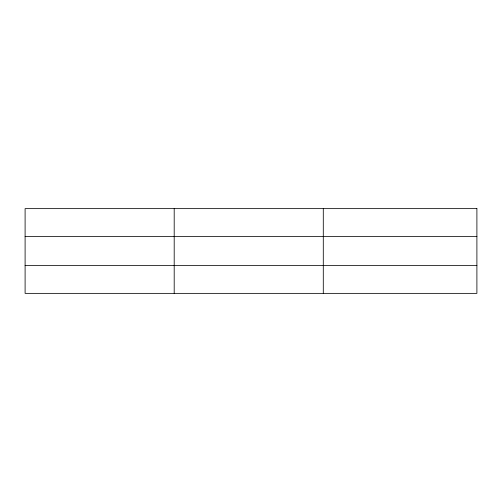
<?xml version="1.0" encoding="UTF-8"?>
<svg xmlns="http://www.w3.org/2000/svg" width="502" height="502" viewBox="0 0 502 502"><rect width="100%" height="100%" fill="white"/><g stroke="black" fill="none" stroke-linecap="round" stroke-linejoin="round"><path stroke-width="0.75" d="M174.194 208.631L174.194 293.369M323.288 208.631L323.288 293.369M25.1 236.593L476.9 236.593M25.1 265.407L476.9 265.407M476.9 208.631L476.9 293.369L25.1 293.369L25.1 208.631L476.9 208.631"/></g></svg>
